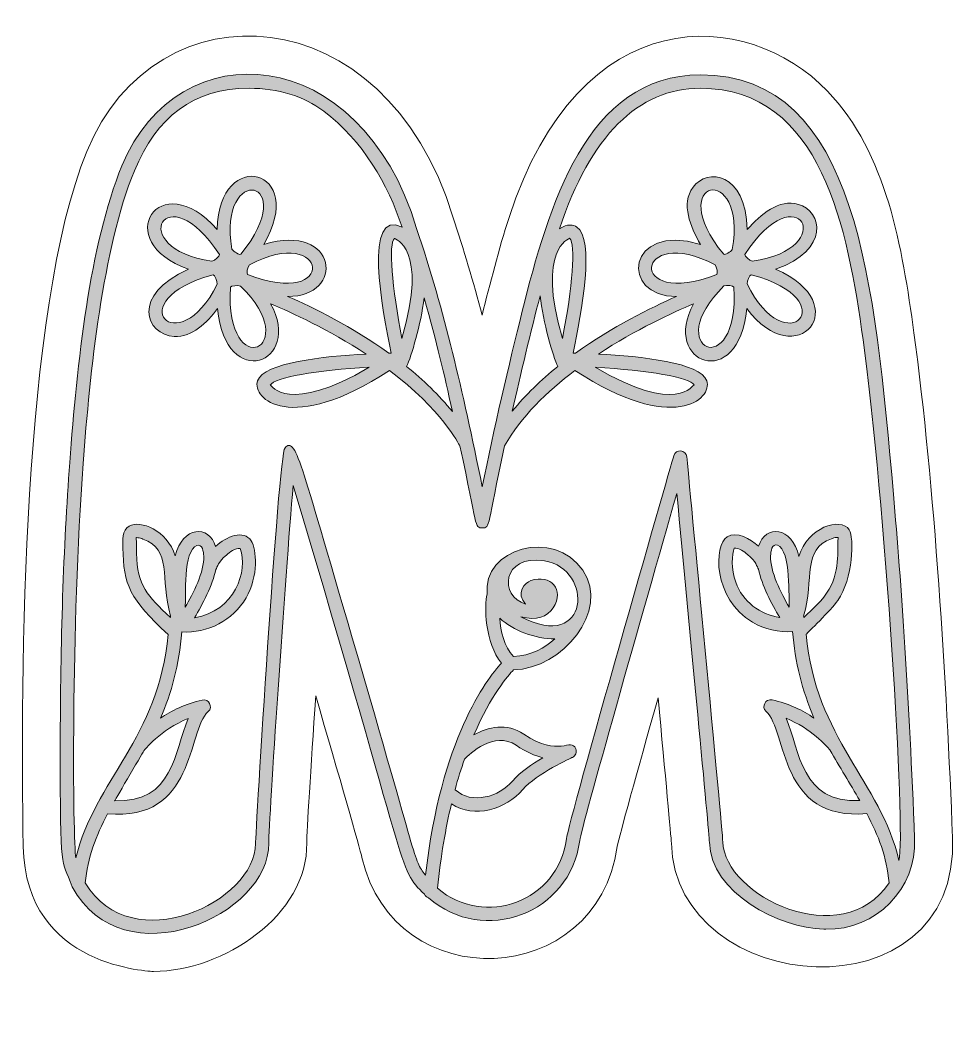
# Model space of a CAD drawing. Header units: inches. Extents: x -26 to -12.2, y -9.1 to -3.1.
# Drawn here: x -19.776 to -18.075, y -7.064 to -5.236 of the extents above; entities that cross this region are included whole.
import ezdxf

# ---------------------------------------------------------------- set-up
doc = ezdxf.new("R2010")
doc.units = ezdxf.units.IN
doc.header["$MEASUREMENT"] = 0
doc.layers.add('_U+0421_U+043B_U+043E_U+0439 1', color=7, linetype='Continuous')

msp = doc.modelspace()

# ---------------------------------------------------------------- hatches: boundary and pattern name
at = {"layer": '_U+0421_U+043B_U+043E_U+0439 1', "true_color": 0xffffff}
h = msp.add_hatch(color=7, dxfattribs=at)
h.dxf.hatch_style = 2
edge = h.paths.add_edge_path()
edge.add_spline(control_points=[(-18.195, -6.0942), (-18.2292, -5.7124), (-18.259, -5.3349), (-18.5444, -5.3349), (-18.7514, -5.3349), (-18.8197, -5.5747), (-18.8668, -5.7626), (-18.8913, -5.86), (-18.9183, -5.9771), (-18.9393, -6.0805), (-18.9762, -5.9003), (-19.0065, -5.768), (-19.058, -5.6128), (-19.1602, -5.2737), (-19.4902, -5.2526), (-19.5915, -5.4995), (-19.6502, -5.6427), (-19.6726, -5.8582), (-19.6859, -6.0365), (-19.6973, -6.189), (-19.7031, -6.3618), (-19.7031, -6.5501), (-19.7031, -6.7911), (-19.7018, -6.748), (-19.6817, -6.8046), (-19.5887, -6.9747), (-19.324, -6.8564), (-19.3256, -6.7258), (-19.326, -6.6862), (-19.2952, -6.2391), (-19.2817, -6.0784), (-19.0672, -6.7911), (-19.094, -6.7695), (-19.0439, -6.8182), (-19.0425, -6.8213), (-19.04, -6.8236), (-19.0367, -6.8247), (-18.9362, -6.9118), (-18.7799, -6.8532), (-18.7628, -6.7208), (-18.7598, -6.6972), (-18.6476, -6.3037), (-18.5871, -6.0926), (-18.564, -6.3344), (-18.5286, -6.7081), (-18.5282, -6.724), (-18.5257, -6.8158), (-18.402, -6.8795), (-18.3212, -6.8814), (-18.3212, -6.8814), (-18.3174, -6.8815), (-18.3174, -6.8815), (-18.226, -6.8833), (-18.1531, -6.8083), (-18.1566, -6.7179), (-18.1667, -6.464), (-18.1806, -6.2561), (-18.195, -6.0942)], knot_values=[0, 0, 0, 0, 0.013889, 0.013889, 0.013889, 0.027778, 0.027778, 0.027778, 0.041667, 0.041667, 0.041667, 0.055556, 0.055556, 0.055556, 0.069444, 0.069444, 0.069444, 0.083333, 0.083333, 0.083333, 0.097222, 0.097222, 0.097222, 0.111111, 0.111111, 0.111111, 0.125, 0.125, 0.125, 0.138889, 0.138889, 0.138889, 0.152778, 0.152778, 0.152778, 0.166667, 0.166667, 0.166667, 0.180556, 0.180556, 0.180556, 0.194444, 0.194444, 0.194444, 0.208333, 0.208333, 0.208333, 0.222222, 0.222222, 0.222222, 0.236111, 0.236111, 0.236111, 0.25, 0.25, 0.25, 0.263889, 0.263889, 0.263889, 0.263889], degree=3, periodic=0)
edge.add_line((-18.195, -6.0942), (-18.195, -6.0942))
edge = h.paths.add_edge_path()
edge.add_spline(control_points=[(-18.7942, -5.8121), (-18.8416, -5.6482), (-18.7818, -5.6324), (-18.7811, -5.6308), (-18.7696, -5.641), (-18.7757, -5.7195), (-18.7942, -5.8121)], knot_values=[0, 0, 0, 0, 0.013889, 0.013889, 0.013889, 0.027778, 0.027778, 0.027778, 0.027778], degree=3, periodic=0)
edge.add_line((-18.7942, -5.8121), (-18.7942, -5.8121))
edge = h.paths.add_edge_path()
edge.add_spline(control_points=[(-18.8346, -5.7346), (-18.8296, -5.7827), (-18.8109, -5.8446), (-18.8026, -5.8629), (-18.8326, -5.887), (-18.8609, -5.914), (-18.8849, -5.9436), (-18.8701, -5.8781), (-18.8511, -5.798), (-18.8346, -5.7346)], knot_values=[0, 0, 0, 0, 0.013889, 0.013889, 0.013889, 0.027778, 0.027778, 0.027778, 0.041667, 0.041667, 0.041667, 0.041667], degree=3, periodic=0)
edge.add_line((-18.8346, -5.7346), (-18.8346, -5.7346))
edge = h.paths.add_edge_path()
edge.add_spline(control_points=[(-18.9933, -5.9442), (-19.0174, -5.9144), (-19.0459, -5.8872), (-19.0761, -5.8629), (-19.0679, -5.8448), (-19.0501, -5.7863), (-19.0446, -5.7388), (-19.0209, -5.8216), (-19.0088, -5.8746), (-18.9933, -5.9442)], knot_values=[0, 0, 0, 0, 0.013889, 0.013889, 0.013889, 0.027778, 0.027778, 0.027778, 0.041667, 0.041667, 0.041667, 0.041667], degree=3, periodic=0)
edge.add_line((-18.9933, -5.9442), (-18.9933, -5.9442))
edge = h.paths.add_edge_path()
edge.add_spline(control_points=[(-19.0846, -5.8121), (-19.1028, -5.7201), (-19.1091, -5.64), (-19.0983, -5.6309), (-19.0979, -5.6325), (-19.0365, -5.646), (-19.0846, -5.8121)], knot_values=[0, 0, 0, 0, 0.013889, 0.013889, 0.013889, 0.027778, 0.027778, 0.027778, 0.027778], degree=3, periodic=0)
edge.add_line((-19.0846, -5.8121), (-19.0846, -5.8121))
edge = h.paths.add_edge_path()
edge.add_spline(control_points=[(-18.5039, -6.7234), (-18.5045, -6.7007), (-18.5664, -6.0541), (-18.569, -6.0266), (-18.5703, -6.0134), (-18.589, -6.0116), (-18.5927, -6.0244), (-18.6005, -6.0514), (-18.7826, -6.6844), (-18.7868, -6.7177), (-18.8016, -6.8318), (-18.9357, -6.8797), (-19.0201, -6.8074), (-19.0144, -6.7491), (-19.0056, -6.6984), (-18.995, -6.6545), (-18.9536, -6.6819), (-18.8966, -6.6644), (-18.8658, -6.6287), (-18.8412, -6.6), (-18.7767, -6.5708), (-18.7761, -6.5705), (-18.7701, -6.5678), (-18.7674, -6.5608), (-18.77, -6.5548), (-18.779, -6.5334), (-18.7995, -6.5721), (-18.8643, -6.5284), (-18.8953, -6.5075), (-18.9285, -6.515), (-18.9545, -6.5298), (-18.9235, -6.4575), (-18.8922, -6.4218), (-18.8828, -6.4121), (-18.794, -6.4095), (-18.7073, -6.3053), (-18.7574, -6.2317), (-18.81, -6.1546), (-18.939, -6.1927), (-18.9306, -6.2752), (-18.9362, -6.2947), (-18.9343, -6.3632), (-18.9047, -6.3998), (-18.9319, -6.4296), (-19.0142, -6.5377), (-19.042, -6.7838), (-19.0659, -6.7515), (-19.0515, -6.7733), (-19.1747, -6.3539), (-19.2707, -6.0268), (-19.2768, -5.9901), (-19.2963, -6.01), (-19.3086, -6.0224), (-19.3499, -6.7196), (-19.3498, -6.7261), (-19.3486, -6.8313), (-19.574, -6.9385), (-19.6579, -6.7974), (-19.6541, -6.7528), (-19.638, -6.7116), (-19.6176, -6.6725), (-19.4574, -6.687), (-19.4743, -6.5234), (-19.4353, -6.4875), (-19.4262, -6.4791), (-19.4341, -6.4641), (-19.446, -6.4667), (-19.4765, -6.4732), (-19.502, -6.4862), (-19.5219, -6.4997), (-19.5015, -6.4536), (-19.4879, -6.4033), (-19.4832, -6.3433), (-19.4368, -6.3463), (-19.3901, -6.3224), (-19.3668, -6.2818), (-19.344, -6.2421), (-19.3475, -6.1941), (-19.3575, -6.1784), (-19.3708, -6.1578), (-19.4026, -6.1703), (-19.4219, -6.1887), (-19.4334, -6.1494), (-19.4822, -6.1511), (-19.495, -6.2058), (-19.5094, -6.1589), (-19.5588, -6.1406), (-19.5781, -6.1516), (-19.5922, -6.1596), (-19.5899, -6.1775), (-19.5897, -6.1912), (-19.5889, -6.2569), (-19.5774, -6.2849), (-19.508, -6.3477), (-19.5244, -6.536), (-19.6409, -6.6119), (-19.6748, -6.7525), (-19.6806, -6.7214), (-19.6836, -6.3317), (-19.6617, -6.0383), (-19.6494, -5.8732), (-19.6264, -5.6485), (-19.569, -5.5087), (-19.529, -5.4111), (-19.4616, -5.3592), (-19.3614, -5.3592), (-19.3083, -5.3592), (-19.2628, -5.3732), (-19.2262, -5.4007), (-19.1554, -5.4542), (-19.1097, -5.5334), (-19.0844, -5.6105), (-19.1548, -5.5746), (-19.1207, -5.761), (-19.1039, -5.8385), (-19.1053, -5.8385), (-19.1068, -5.8385), (-19.1083, -5.8386), (-19.175, -5.7908), (-19.245, -5.7563), (-19.2915, -5.7359), (-19.1872, -5.7378), (-19.1995, -5.6013), (-19.3346, -5.6417), (-19.2544, -5.5047), (-19.4157, -5.4631), (-19.4191, -5.6147), (-19.5243, -5.4964), (-19.6136, -5.6369), (-19.4709, -5.6867), (-19.5762, -5.7328), (-19.5483, -5.8059), (-19.4967, -5.8086), (-19.4647, -5.8102), (-19.4376, -5.7834), (-19.4183, -5.758), (-19.4038, -5.9109), (-19.2633, -5.8568), (-19.3223, -5.7493), (-19.2844, -5.7651), (-19.217, -5.796), (-19.1496, -5.8402), (-19.2271, -5.8444), (-19.3346, -5.856), (-19.3459, -5.8887), (-19.357, -5.921), (-19.2864, -5.9873), (-19.1072, -5.87), (-19.0125, -5.9414), (-18.9823, -6.0032), (-18.9796, -6.0067), (-18.9476, -6.1555), (-18.9535, -6.1549), (-18.9392, -6.1549), (-18.9244, -6.1549), (-18.931, -6.1546), (-18.8989, -6.0065), (-18.8691, -5.9539), (-18.8222, -5.9081), (-18.7715, -5.87), (-18.5929, -5.9869), (-18.5217, -5.9214), (-18.5329, -5.8887), (-18.5441, -5.856), (-18.6516, -5.8444), (-18.7291, -5.8402), (-18.6618, -5.7961), (-18.5945, -5.7652), (-18.5566, -5.7494), (-18.6163, -5.8571), (-18.4749, -5.9111), (-18.4605, -5.7579), (-18.3698, -5.8785), (-18.2616, -5.7506), (-18.4082, -5.6867), (-18.3084, -5.6517), (-18.3244, -5.5814), (-18.367, -5.5693), (-18.4026, -5.5592), (-18.4353, -5.5874), (-18.4598, -5.6149), (-18.4622, -5.5107), (-18.532, -5.5029), (-18.5578, -5.5384), (-18.5798, -5.5685), (-18.5629, -5.6096), (-18.5441, -5.6418), (-18.6783, -5.6015), (-18.6916, -5.7372), (-18.5876, -5.736), (-18.6341, -5.7565), (-18.7039, -5.7909), (-18.7705, -5.8386), (-18.7719, -5.8385), (-18.7734, -5.8385), (-18.7749, -5.8385), (-18.7586, -5.7634), (-18.7355, -5.6317), (-18.7679, -5.6104), (-18.7742, -5.6062), (-18.7848, -5.6037), (-18.7995, -5.6135), (-18.7431, -5.4449), (-18.6574, -5.3592), (-18.5444, -5.3592), (-18.3247, -5.3592), (-18.2774, -5.6147), (-18.25, -5.8147), (-18.2104, -6.1044), (-18.1722, -6.707), (-18.185, -6.7572), (-18.2181, -6.6137), (-18.3364, -6.5365), (-18.3528, -6.3473), (-18.3512, -6.3457), (-18.3084, -6.3043), (-18.2957, -6.2865), (-18.2678, -6.2474), (-18.2663, -6.1721), (-18.2749, -6.1586), (-18.2903, -6.1344), (-18.3513, -6.1544), (-18.3662, -6.2068), (-18.3781, -6.1518), (-18.4272, -6.1485), (-18.4391, -6.1882), (-18.4536, -6.1746), (-18.4789, -6.1609), (-18.496, -6.171), (-18.5204, -6.1854), (-18.5225, -6.2831), (-18.4499, -6.3258), (-18.4282, -6.3385), (-18.4027, -6.3445), (-18.3775, -6.3428), (-18.3734, -6.3972), (-18.3601, -6.4496), (-18.3388, -6.4993), (-18.3587, -6.4858), (-18.3842, -6.4728), (-18.4147, -6.4663), (-18.4268, -6.4637), (-18.4345, -6.4788), (-18.4255, -6.4871), (-18.3865, -6.5229), (-18.4033, -6.6868), (-18.2431, -6.6721), (-18.2225, -6.7114), (-18.2067, -6.7508), (-18.2029, -6.7975), (-18.288, -6.9255), (-18.5013, -6.8207), (-18.5039, -6.7234)], knot_values=[0, 0, 0, 0, 0.013889, 0.013889, 0.013889, 0.027778, 0.027778, 0.027778, 0.041667, 0.041667, 0.041667, 0.055556, 0.055556, 0.055556, 0.069444, 0.069444, 0.069444, 0.083333, 0.083333, 0.083333, 0.097222, 0.097222, 0.097222, 0.111111, 0.111111, 0.111111, 0.125, 0.125, 0.125, 0.138889, 0.138889, 0.138889, 0.152778, 0.152778, 0.152778, 0.166667, 0.166667, 0.166667, 0.180556, 0.180556, 0.180556, 0.194444, 0.194444, 0.194444, 0.208333, 0.208333, 0.208333, 0.222222, 0.222222, 0.222222, 0.236111, 0.236111, 0.236111, 0.25, 0.25, 0.25, 0.263889, 0.263889, 0.263889, 0.277778, 0.277778, 0.277778, 0.291667, 0.291667, 0.291667, 0.305556, 0.305556, 0.305556, 0.319444, 0.319444, 0.319444, 0.333333, 0.333333, 0.333333, 0.347222, 0.347222, 0.347222, 0.361111, 0.361111, 0.361111, 0.375, 0.375, 0.375, 0.388889, 0.388889, 0.388889, 0.402778, 0.402778, 0.402778, 0.416667, 0.416667, 0.416667, 0.430556, 0.430556, 0.430556, 0.444444, 0.444444, 0.444444, 0.458333, 0.458333, 0.458333, 0.472222, 0.472222, 0.472222, 0.486111, 0.486111, 0.486111, 0.5, 0.5, 0.5, 0.513889, 0.513889, 0.513889, 0.527778, 0.527778, 0.527778, 0.541667, 0.541667, 0.541667, 0.555556, 0.555556, 0.555556, 0.569444, 0.569444, 0.569444, 0.583333, 0.583333, 0.583333, 0.597222, 0.597222, 0.597222, 0.611111, 0.611111, 0.611111, 0.625, 0.625, 0.625, 0.638889, 0.638889, 0.638889, 0.652778, 0.652778, 0.652778, 0.666667, 0.666667, 0.666667, 0.680556, 0.680556, 0.680556, 0.694444, 0.694444, 0.694444, 0.708333, 0.708333, 0.708333, 0.722222, 0.722222, 0.722222, 0.736111, 0.736111, 0.736111, 0.75, 0.75, 0.75, 0.763889, 0.763889, 0.763889, 0.777778, 0.777778, 0.777778, 0.791667, 0.791667, 0.791667, 0.805556, 0.805556, 0.805556, 0.819444, 0.819444, 0.819444, 0.833333, 0.833333, 0.833333, 0.847222, 0.847222, 0.847222, 0.861111, 0.861111, 0.861111, 0.875, 0.875, 0.875, 0.888889, 0.888889, 0.888889, 0.902778, 0.902778, 0.902778, 0.916667, 0.916667, 0.916667, 0.930556, 0.930556, 0.930556, 0.944444, 0.944444, 0.944444, 0.958333, 0.958333, 0.958333, 0.972222, 0.972222, 0.972222, 0.986111, 0.986111, 0.986111, 1, 1, 1, 1.013889, 1.013889, 1.013889, 1.027778, 1.027778, 1.027778, 1.041667, 1.041667, 1.041667, 1.055556, 1.055556, 1.055556, 1.069444, 1.069444, 1.069444, 1.083333, 1.083333, 1.083333, 1.097222, 1.097222, 1.097222, 1.111111, 1.111111, 1.111111, 1.125, 1.125, 1.125, 1.138889, 1.138889, 1.138889, 1.152778, 1.152778, 1.152778, 1.166667, 1.166667, 1.166667, 1.166667], degree=3, periodic=0)
edge.add_line((-18.5039, -6.7234), (-18.5039, -6.7234))
edge = h.paths.add_edge_path()
edge.add_spline(control_points=[(-18.8779, -6.5486), (-18.8599, -6.5606), (-18.8436, -6.5675), (-18.8296, -6.5711), (-18.8493, -6.5827), (-18.871, -6.5975), (-18.8842, -6.6129), (-18.9089, -6.6416), (-18.9579, -6.6568), (-18.9885, -6.6289), (-18.9831, -6.6091), (-18.9774, -6.5908), (-18.9716, -6.5739), (-18.9623, -6.5643), (-18.9178, -6.5216), (-18.8779, -6.5486)], knot_values=[0, 0, 0, 0, 0.013889, 0.013889, 0.013889, 0.027778, 0.027778, 0.027778, 0.041667, 0.041667, 0.041667, 0.055556, 0.055556, 0.055556, 0.069444, 0.069444, 0.069444, 0.069444], degree=3, periodic=0)
edge.add_line((-18.8779, -6.5486), (-18.8779, -6.5486))
edge = h.paths.add_edge_path()
edge.add_spline(control_points=[(-18.8692, -6.3157), (-18.8408, -6.324), (-18.8215, -6.3158), (-18.8109, -6.2995), (-18.7898, -6.2667), (-18.8153, -6.2383), (-18.8513, -6.2503), (-18.8619, -6.2538), (-18.8793, -6.2734), (-18.8607, -6.2929), (-18.909, -6.2798), (-18.9045, -6.2021), (-18.8267, -6.2147), (-18.7365, -6.2293), (-18.7445, -6.3821), (-18.8692, -6.3157)], knot_values=[0, 0, 0, 0, 0.013889, 0.013889, 0.013889, 0.027778, 0.027778, 0.027778, 0.041667, 0.041667, 0.041667, 0.055556, 0.055556, 0.055556, 0.069444, 0.069444, 0.069444, 0.069444], degree=3, periodic=0)
edge.add_line((-18.8692, -6.3157), (-18.8692, -6.3157))
edge = h.paths.add_edge_path()
edge.add_spline(control_points=[(-18.8081, -6.3557), (-18.8256, -6.3715), (-18.8507, -6.3869), (-18.883, -6.3879), (-18.9, -6.3696), (-18.9059, -6.3416), (-18.9076, -6.3187), (-18.8845, -6.34), (-18.8423, -6.3567), (-18.8081, -6.3557)], knot_values=[0, 0, 0, 0, 0.013889, 0.013889, 0.013889, 0.027778, 0.027778, 0.027778, 0.041667, 0.041667, 0.041667, 0.041667], degree=3, periodic=0)
edge.add_line((-18.8081, -6.3557), (-18.8081, -6.3557))
edge = h.paths.add_edge_path()
edge.add_spline(control_points=[(-19.5518, -6.5587), (-19.5515, -6.5583), (-19.5219, -6.5205), (-19.4714, -6.4998), (-19.497, -6.5599), (-19.4977, -6.6532), (-19.6048, -6.6491), (-19.6036, -6.6469), (-19.5484, -6.5529), (-19.5518, -6.5587)], knot_values=[0, 0, 0, 0, 0.013889, 0.013889, 0.013889, 0.027778, 0.027778, 0.027778, 0.041667, 0.041667, 0.041667, 0.041667], degree=3, periodic=0)
edge.add_line((-19.5518, -6.5587), (-19.5518, -6.5587))
edge = h.paths.add_edge_path()
edge.add_spline(control_points=[(-19.5655, -6.1759), (-19.5663, -6.1722), (-19.567, -6.1724), (-19.5627, -6.1727), (-19.5596, -6.1729), (-19.5564, -6.1741), (-19.5535, -6.1751), (-19.5, -6.1945), (-19.5231, -6.2441), (-19.5033, -6.3147), (-19.5034, -6.3156), (-19.5036, -6.3165), (-19.5038, -6.3174), (-19.546, -6.2764), (-19.5632, -6.2615), (-19.5653, -6.2005), (-19.5655, -6.1927), (-19.564, -6.1835), (-19.5655, -6.1759)], knot_values=[0, 0, 0, 0, 0.013889, 0.013889, 0.013889, 0.027778, 0.027778, 0.027778, 0.041667, 0.041667, 0.041667, 0.055556, 0.055556, 0.055556, 0.069444, 0.069444, 0.069444, 0.083333, 0.083333, 0.083333, 0.083333], degree=3, periodic=0)
edge.add_line((-19.5655, -6.1759), (-19.5655, -6.1759))
edge = h.paths.add_edge_path()
edge.add_spline(control_points=[(-19.4561, -6.1868), (-19.4454, -6.1832), (-19.4439, -6.1985), (-19.4435, -6.2059), (-19.442, -6.2343), (-19.4626, -6.274), (-19.4769, -6.2986), (-19.4758, -6.2818), (-19.4807, -6.1949), (-19.4561, -6.1868)], knot_values=[0, 0, 0, 0, 0.013889, 0.013889, 0.013889, 0.027778, 0.027778, 0.027778, 0.041667, 0.041667, 0.041667, 0.041667], degree=3, periodic=0)
edge.add_line((-19.4561, -6.1868), (-19.4561, -6.1868))
edge = h.paths.add_edge_path()
edge.add_spline(control_points=[(-19.4025, -6.2041), (-19.3965, -6.1988), (-19.3863, -6.1913), (-19.3777, -6.1921), (-19.3619, -6.2325), (-19.3879, -6.3063), (-19.4601, -6.3178), (-19.4457, -6.2935), (-19.4274, -6.2583), (-19.4215, -6.2305), (-19.4186, -6.2254), (-19.4175, -6.2172), (-19.4025, -6.2041)], knot_values=[0, 0, 0, 0, 0.013889, 0.013889, 0.013889, 0.027778, 0.027778, 0.027778, 0.041667, 0.041667, 0.041667, 0.055556, 0.055556, 0.055556, 0.055556], degree=3, periodic=0)
edge.add_line((-19.4025, -6.2041), (-19.4025, -6.2041))
edge = h.paths.add_edge_path()
edge.add_spline(control_points=[(-19.4262, -5.6969), (-19.4232, -5.6972), (-19.4185, -5.7083), (-19.4189, -5.7135), (-19.4901, -5.8585), (-19.5987, -5.7425), (-19.4262, -5.6969)], knot_values=[0, 0, 0, 0, 0.013889, 0.013889, 0.013889, 0.027778, 0.027778, 0.027778, 0.027778], degree=3, periodic=0)
edge.add_line((-19.4262, -5.6969), (-19.4262, -5.6969))
edge = h.paths.add_edge_path()
edge.add_spline(control_points=[(-19.4149, -5.6603), (-19.4144, -5.6633), (-19.4234, -5.6711), (-19.4285, -5.6723), (-19.5888, -5.6492), (-19.5113, -5.5108), (-19.4149, -5.6603)], knot_values=[0, 0, 0, 0, 0.013889, 0.013889, 0.013889, 0.027778, 0.027778, 0.027778, 0.027778], degree=3, periodic=0)
edge.add_line((-19.4149, -5.6603), (-19.4149, -5.6603))
edge = h.paths.add_edge_path()
edge.add_spline(control_points=[(-19.3765, -5.6597), (-19.3792, -5.6612), (-19.3895, -5.6549), (-19.3923, -5.6505), (-19.4196, -5.4923), (-19.2639, -5.5214), (-19.3765, -5.6597)], knot_values=[0, 0, 0, 0, 0.013889, 0.013889, 0.013889, 0.027778, 0.027778, 0.027778, 0.027778], degree=3, periodic=0)
edge.add_line((-19.3765, -5.6597), (-19.3765, -5.6597))
edge = h.paths.add_edge_path()
edge.add_spline(control_points=[(-19.3641, -5.6963), (-19.3664, -5.6942), (-19.364, -5.6826), (-19.3607, -5.6787), (-19.217, -5.6027), (-19.1983, -5.7609), (-19.3641, -5.6963)], knot_values=[0, 0, 0, 0, 0.013889, 0.013889, 0.013889, 0.027778, 0.027778, 0.027778, 0.027778], degree=3, periodic=0)
edge.add_line((-19.3641, -5.6963), (-19.3641, -5.6963))
edge = h.paths.add_edge_path()
edge.add_spline(control_points=[(-19.3952, -5.7194), (-19.3939, -5.7165), (-19.3816, -5.7153), (-19.3766, -5.7173), (-19.2605, -5.8301), (-19.4048, -5.8962), (-19.3952, -5.7194)], knot_values=[0, 0, 0, 0, 0.013889, 0.013889, 0.013889, 0.027778, 0.027778, 0.027778, 0.027778], degree=3, periodic=0)
edge.add_line((-19.3952, -5.7194), (-19.3952, -5.7194))
edge = h.paths.add_edge_path()
edge.add_spline(control_points=[(-19.1439, -5.8643), (-19.291, -5.9508), (-19.3212, -5.8967), (-19.3229, -5.8965), (-19.3159, -5.8828), (-19.2383, -5.8693), (-19.1439, -5.8643)], knot_values=[0, 0, 0, 0, 0.013889, 0.013889, 0.013889, 0.027778, 0.027778, 0.027778, 0.027778], degree=3, periodic=0)
edge.add_line((-19.1439, -5.8643), (-19.1439, -5.8643))
edge = h.paths.add_edge_path()
edge.add_spline(control_points=[(-18.7348, -5.8643), (-18.64, -5.8694), (-18.5621, -5.8828), (-18.5559, -5.8958), (-18.5575, -5.8958), (-18.586, -5.9519), (-18.7348, -5.8643)], knot_values=[0, 0, 0, 0, 0.013889, 0.013889, 0.013889, 0.027778, 0.027778, 0.027778, 0.027778], degree=3, periodic=0)
edge.add_line((-18.7348, -5.8643), (-18.7348, -5.8643))
edge = h.paths.add_edge_path()
edge.add_spline(control_points=[(-18.4868, -5.6511), (-18.4894, -5.6554), (-18.4996, -5.6612), (-18.5022, -5.6597), (-18.6145, -5.522), (-18.4586, -5.4908), (-18.4868, -5.6511)], knot_values=[0, 0, 0, 0, 0.013889, 0.013889, 0.013889, 0.027778, 0.027778, 0.027778, 0.027778], degree=3, periodic=0)
edge.add_line((-18.4868, -5.6511), (-18.4868, -5.6511))
edge = h.paths.add_edge_path()
edge.add_spline(control_points=[(-18.4509, -5.6723), (-18.4557, -5.6711), (-18.4644, -5.6632), (-18.4638, -5.6602), (-18.3673, -5.5102), (-18.2902, -5.65), (-18.4509, -5.6723)], knot_values=[0, 0, 0, 0, 0.013889, 0.013889, 0.013889, 0.027778, 0.027778, 0.027778, 0.027778], degree=3, periodic=0)
edge.add_line((-18.4509, -5.6723), (-18.4509, -5.6723))
edge = h.paths.add_edge_path()
edge.add_spline(control_points=[(-18.46, -5.713), (-18.4604, -5.708), (-18.4554, -5.6973), (-18.4524, -5.6969), (-18.2794, -5.7425), (-18.3892, -5.859), (-18.46, -5.713)], knot_values=[0, 0, 0, 0, 0.013889, 0.013889, 0.013889, 0.027778, 0.027778, 0.027778, 0.027778], degree=3, periodic=0)
edge.add_line((-18.46, -5.713), (-18.46, -5.713))
edge = h.paths.add_edge_path()
edge.add_spline(control_points=[(-18.5017, -5.717), (-18.4969, -5.7151), (-18.4849, -5.7165), (-18.4836, -5.7193), (-18.4738, -5.8953), (-18.619, -5.8307), (-18.5017, -5.717)], knot_values=[0, 0, 0, 0, 0.013889, 0.013889, 0.013889, 0.027778, 0.027778, 0.027778, 0.027778], degree=3, periodic=0)
edge.add_line((-18.5017, -5.717), (-18.5017, -5.717))
edge = h.paths.add_edge_path()
edge.add_spline(control_points=[(-18.5147, -5.6963), (-18.6807, -5.7609), (-18.6625, -5.6022), (-18.5179, -5.6789), (-18.5146, -5.6827), (-18.5124, -5.6942), (-18.5147, -5.6963)], knot_values=[0, 0, 0, 0, 0.013889, 0.013889, 0.013889, 0.027778, 0.027778, 0.027778, 0.027778], degree=3, periodic=0)
edge.add_line((-18.5147, -5.6963), (-18.5147, -5.6963))
edge = h.paths.add_edge_path()
edge.add_spline(control_points=[(-18.3101, -6.5569), (-18.2926, -6.5878), (-18.2735, -6.6178), (-18.2559, -6.6487), (-18.363, -6.6529), (-18.3639, -6.5591), (-18.3894, -6.4995), (-18.3441, -6.5181), (-18.3156, -6.5503), (-18.3101, -6.5569)], knot_values=[0, 0, 0, 0, 0.013889, 0.013889, 0.013889, 0.027778, 0.027778, 0.027778, 0.041667, 0.041667, 0.041667, 0.041667], degree=3, periodic=0)
edge.add_line((-18.3101, -6.5569), (-18.3101, -6.5569))
edge = h.paths.add_edge_path()
edge.add_spline(control_points=[(-18.4831, -6.1918), (-18.4753, -6.1902), (-18.4644, -6.1986), (-18.4591, -6.203), (-18.4434, -6.2161), (-18.4419, -6.2255), (-18.4393, -6.23), (-18.4332, -6.2587), (-18.4157, -6.2923), (-18.4007, -6.3174), (-18.4363, -6.3118), (-18.468, -6.2885), (-18.4805, -6.2531), (-18.489, -6.229), (-18.4877, -6.2033), (-18.4831, -6.1918)], knot_values=[0, 0, 0, 0, 0.013889, 0.013889, 0.013889, 0.027778, 0.027778, 0.027778, 0.041667, 0.041667, 0.041667, 0.055556, 0.055556, 0.055556, 0.069444, 0.069444, 0.069444, 0.069444], degree=3, periodic=0)
edge.add_line((-18.4831, -6.1918), (-18.4831, -6.1918))
edge = h.paths.add_edge_path()
edge.add_spline(control_points=[(-18.3839, -6.2984), (-18.3982, -6.2736), (-18.4188, -6.2339), (-18.4173, -6.2055), (-18.4169, -6.1981), (-18.4154, -6.1828), (-18.4047, -6.1864), (-18.3802, -6.1945), (-18.3846, -6.2866), (-18.3839, -6.2984)], knot_values=[0, 0, 0, 0, 0.013889, 0.013889, 0.013889, 0.027778, 0.027778, 0.027778, 0.041667, 0.041667, 0.041667, 0.041667], degree=3, periodic=0)
edge.add_line((-18.3839, -6.2984), (-18.3839, -6.2984))
edge = h.paths.add_edge_path()
edge.add_spline(control_points=[(-18.3113, -6.2662), (-18.3231, -6.2859), (-18.3407, -6.3012), (-18.3571, -6.3172), (-18.3573, -6.3164), (-18.3575, -6.3156), (-18.3576, -6.3148), (-18.3379, -6.2454), (-18.3606, -6.1941), (-18.3072, -6.1747), (-18.3044, -6.1737), (-18.3011, -6.1725), (-18.2981, -6.1723), (-18.2938, -6.172), (-18.2945, -6.1718), (-18.2952, -6.1756), (-18.2967, -6.1829), (-18.2904, -6.2313), (-18.3113, -6.2662)], knot_values=[0, 0, 0, 0, 0.013889, 0.013889, 0.013889, 0.027778, 0.027778, 0.027778, 0.041667, 0.041667, 0.041667, 0.055556, 0.055556, 0.055556, 0.069444, 0.069444, 0.069444, 0.083333, 0.083333, 0.083333, 0.083333], degree=3, periodic=0)
edge.add_line((-18.3113, -6.2662), (-18.3113, -6.2662))

# ---------------------------------------------------------------- linework, layer by layer
at = {"layer": '_U+0421_U+043B_U+043E_U+0439 1', "color": 1, "lineweight": 9, "true_color": 0xff0000}
for points in [[(-19.7702, -6.7315), (-19.7756, -6.4224), (-19.7725, -5.7598), (-19.6551, -5.4734), (-19.5298, -5.1681), (-19.115, -5.1887), (-18.9925, -5.5919), (-18.9729, -5.6509), (-18.9552, -5.7105), (-18.9394, -5.7698), (-18.9256, -5.7137), (-18.9091, -5.6499), (-18.8908, -5.5932), (-18.7629, -5.1973), (-18.4607, -5.2119), (-18.3144, -5.3644), (-18.2062, -5.4772), (-18.1792, -5.6466), (-18.1579, -5.8021), (-18.1204, -6.076), (-18.0989, -6.4389), (-18.088, -6.7152), (-18.0749, -7.0469), (-18.5894, -7.0048), (-18.5969, -6.7259), (-18.5976, -6.7131), (-18.6079, -6.6027), (-18.621, -6.4626), (-18.6595, -6.5989), (-18.6904, -6.7103), (-18.6949, -6.7315), (-18.7304, -6.9907), (-19.0989, -7.0063), (-19.157, -6.7518), (-19.1609, -6.7344), (-19.1986, -6.6038), (-19.2407, -6.4593), (-19.2496, -6.5903), (-19.2569, -6.7054), (-19.2568, -6.7252), (-19.2553, -6.8569), (-19.408, -6.9573), (-19.5343, -6.958), (-19.5359, -6.9573), (-19.7663, -6.9535), (-19.7702, -6.7315)], [(-19.7702, -8.5592), (-19.7756, -8.2501), (-19.7725, -7.5875), (-19.6551, -7.3011), (-19.5298, -6.9958), (-19.115, -7.0164), (-18.9925, -7.4195), (-18.9729, -7.4786), (-18.9552, -7.5381), (-18.9394, -7.5974), (-18.9256, -7.5413), (-18.9091, -7.4776), (-18.8908, -7.4209), (-18.7629, -7.0249), (-18.4607, -7.0396), (-18.3144, -7.1921), (-18.2062, -7.3049), (-18.1792, -7.4743), (-18.1579, -7.6298), (-18.1204, -7.9036), (-18.0989, -8.2666), (-18.088, -8.5429), (-18.0749, -8.8745), (-18.5894, -8.8324), (-18.5969, -8.5535), (-18.5976, -8.5408), (-18.6079, -8.4304), (-18.621, -8.2903), (-18.6595, -8.4266), (-18.6904, -8.5379), (-18.6949, -8.5592), (-18.7304, -8.8184), (-19.0989, -8.834), (-19.157, -8.5795), (-19.1609, -8.5621), (-19.1986, -8.4314), (-19.2407, -8.287), (-19.2496, -8.418), (-19.2569, -8.5331), (-19.2568, -8.5528), (-19.2553, -8.6846), (-19.408, -8.785), (-19.5343, -8.7857), (-19.5359, -8.785), (-19.7663, -8.7812), (-19.7702, -8.5592)]]:
    msp.add_open_spline(points, degree=3, knots=[0, 0, 0, 0, 1, 1, 1, 2, 2, 2, 3, 3, 3, 4, 4, 4, 5, 5, 5, 6, 6, 6, 7, 7, 7, 8, 8, 8, 9, 9, 9, 10, 10, 10, 11, 11, 11, 12, 12, 12, 13, 13, 13, 14, 14, 14, 15, 15, 15, 15], dxfattribs=at)
at = {"layer": '_U+0421_U+043B_U+043E_U+0439 1', "lineweight": 0}
for points, knots in [([(-18.195, -6.0942), (-18.2292, -5.7124), (-18.259, -5.3349), (-18.5444, -5.3349), (-18.7514, -5.3349), (-18.8197, -5.5747), (-18.8668, -5.7626), (-18.8913, -5.86), (-18.9183, -5.9771), (-18.9393, -6.0805), (-18.9762, -5.9003), (-19.0065, -5.768), (-19.058, -5.6128), (-19.1602, -5.2737), (-19.4902, -5.2526), (-19.5915, -5.4995), (-19.6502, -5.6427), (-19.6726, -5.8582), (-19.6859, -6.0365), (-19.6973, -6.189), (-19.7031, -6.3618), (-19.7031, -6.5501), (-19.7031, -6.7911), (-19.7018, -6.748), (-19.6817, -6.8046), (-19.5887, -6.9747), (-19.324, -6.8564), (-19.3256, -6.7258), (-19.326, -6.6862), (-19.2952, -6.2391), (-19.2817, -6.0784), (-19.0672, -6.7911), (-19.094, -6.7695), (-19.0439, -6.8182), (-19.0425, -6.8213), (-19.04, -6.8236), (-19.0367, -6.8247), (-18.9362, -6.9118), (-18.7799, -6.8532), (-18.7628, -6.7208), (-18.7598, -6.6972), (-18.6476, -6.3037), (-18.5871, -6.0926), (-18.564, -6.3344), (-18.5286, -6.7081), (-18.5282, -6.724), (-18.5257, -6.8158), (-18.402, -6.8795), (-18.3212, -6.8814), (-18.3212, -6.8814), (-18.3174, -6.8815), (-18.3174, -6.8815), (-18.226, -6.8833), (-18.1531, -6.8083), (-18.1566, -6.7179), (-18.1667, -6.464), (-18.1806, -6.2561), (-18.195, -6.0942)], [0, 0, 0, 0, 1, 1, 1, 2, 2, 2, 3, 3, 3, 4, 4, 4, 5, 5, 5, 6, 6, 6, 7, 7, 7, 8, 8, 8, 9, 9, 9, 10, 10, 10, 11, 11, 11, 12, 12, 12, 13, 13, 13, 14, 14, 14, 15, 15, 15, 16, 16, 16, 17, 17, 17, 18, 18, 18, 19, 19, 19, 19]), ([(-18.5039, -6.7234), (-18.5045, -6.7007), (-18.5664, -6.0541), (-18.569, -6.0266), (-18.5703, -6.0134), (-18.589, -6.0116), (-18.5927, -6.0244), (-18.6005, -6.0514), (-18.7826, -6.6844), (-18.7868, -6.7177), (-18.8016, -6.8318), (-18.9357, -6.8797), (-19.0201, -6.8074), (-19.0144, -6.7491), (-19.0056, -6.6984), (-18.995, -6.6545), (-18.9536, -6.6819), (-18.8966, -6.6644), (-18.8658, -6.6287), (-18.8412, -6.6), (-18.7767, -6.5708), (-18.7761, -6.5705), (-18.7701, -6.5678), (-18.7674, -6.5608), (-18.77, -6.5548), (-18.779, -6.5334), (-18.7995, -6.5721), (-18.8643, -6.5284), (-18.8953, -6.5075), (-18.9285, -6.515), (-18.9545, -6.5298), (-18.9235, -6.4575), (-18.8922, -6.4218), (-18.8828, -6.4121), (-18.794, -6.4095), (-18.7073, -6.3053), (-18.7574, -6.2317), (-18.81, -6.1546), (-18.939, -6.1927), (-18.9306, -6.2752), (-18.9362, -6.2947), (-18.9343, -6.3632), (-18.9047, -6.3998), (-18.9319, -6.4296), (-19.0142, -6.5377), (-19.042, -6.7838), (-19.0659, -6.7515), (-19.0515, -6.7733), (-19.1747, -6.3539), (-19.2707, -6.0268), (-19.2768, -5.9901), (-19.2963, -6.01), (-19.3086, -6.0224), (-19.3499, -6.7196), (-19.3498, -6.7261), (-19.3486, -6.8313), (-19.574, -6.9385), (-19.6579, -6.7974), (-19.6541, -6.7528), (-19.638, -6.7116), (-19.6176, -6.6725), (-19.4574, -6.687), (-19.4743, -6.5234), (-19.4353, -6.4875), (-19.4262, -6.4791), (-19.4341, -6.4641), (-19.446, -6.4667), (-19.4765, -6.4732), (-19.502, -6.4862), (-19.5219, -6.4997), (-19.5015, -6.4536), (-19.4879, -6.4033), (-19.4832, -6.3433), (-19.4368, -6.3463), (-19.3901, -6.3224), (-19.3668, -6.2818), (-19.344, -6.2421), (-19.3475, -6.1941), (-19.3575, -6.1784), (-19.3708, -6.1578), (-19.4026, -6.1703), (-19.4219, -6.1887), (-19.4334, -6.1494), (-19.4822, -6.1511), (-19.495, -6.2058), (-19.5094, -6.1589), (-19.5588, -6.1406), (-19.5781, -6.1516), (-19.5922, -6.1596), (-19.5899, -6.1775), (-19.5897, -6.1912), (-19.5889, -6.2569), (-19.5774, -6.2849), (-19.508, -6.3477), (-19.5244, -6.536), (-19.6409, -6.6119), (-19.6748, -6.7525), (-19.6806, -6.7214), (-19.6836, -6.3317), (-19.6617, -6.0383), (-19.6494, -5.8732), (-19.6264, -5.6485), (-19.569, -5.5087), (-19.529, -5.4111), (-19.4616, -5.3592), (-19.3614, -5.3592), (-19.3083, -5.3592), (-19.2628, -5.3732), (-19.2262, -5.4007), (-19.1554, -5.4542), (-19.1097, -5.5334), (-19.0844, -5.6105), (-19.1548, -5.5746), (-19.1207, -5.761), (-19.1039, -5.8385), (-19.1053, -5.8385), (-19.1068, -5.8385), (-19.1083, -5.8386), (-19.175, -5.7908), (-19.245, -5.7563), (-19.2915, -5.7359), (-19.1872, -5.7378), (-19.1995, -5.6013), (-19.3346, -5.6417), (-19.2544, -5.5047), (-19.4157, -5.4631), (-19.4191, -5.6147), (-19.5243, -5.4964), (-19.6136, -5.6369), (-19.4709, -5.6867), (-19.5762, -5.7328), (-19.5483, -5.8059), (-19.4967, -5.8086), (-19.4647, -5.8102), (-19.4376, -5.7834), (-19.4183, -5.758), (-19.4038, -5.9109), (-19.2633, -5.8568), (-19.3223, -5.7493), (-19.2844, -5.7651), (-19.217, -5.796), (-19.1496, -5.8402), (-19.2271, -5.8444), (-19.3346, -5.856), (-19.3459, -5.8887), (-19.357, -5.921), (-19.2864, -5.9873), (-19.1072, -5.87), (-19.0125, -5.9414), (-18.9823, -6.0032), (-18.9796, -6.0067), (-18.9476, -6.1555), (-18.9535, -6.1549), (-18.9392, -6.1549), (-18.9244, -6.1549), (-18.931, -6.1546), (-18.8989, -6.0065), (-18.8691, -5.9539), (-18.8222, -5.9081), (-18.7715, -5.87), (-18.5929, -5.9869), (-18.5217, -5.9214), (-18.5329, -5.8887), (-18.5441, -5.856), (-18.6516, -5.8444), (-18.7291, -5.8402), (-18.6618, -5.7961), (-18.5945, -5.7652), (-18.5566, -5.7494), (-18.6163, -5.8571), (-18.4749, -5.9111), (-18.4605, -5.7579), (-18.3698, -5.8785), (-18.2616, -5.7506), (-18.4082, -5.6867), (-18.3084, -5.6517), (-18.3244, -5.5814), (-18.367, -5.5693), (-18.4026, -5.5592), (-18.4353, -5.5874), (-18.4598, -5.6149), (-18.4622, -5.5107), (-18.532, -5.5029), (-18.5578, -5.5384), (-18.5798, -5.5685), (-18.5629, -5.6096), (-18.5441, -5.6418), (-18.6783, -5.6015), (-18.6916, -5.7372), (-18.5876, -5.736), (-18.6341, -5.7565), (-18.7039, -5.7909), (-18.7705, -5.8386), (-18.7719, -5.8385), (-18.7734, -5.8385), (-18.7749, -5.8385), (-18.7586, -5.7634), (-18.7355, -5.6317), (-18.7679, -5.6104), (-18.7742, -5.6062), (-18.7848, -5.6037), (-18.7995, -5.6135), (-18.7431, -5.4449), (-18.6574, -5.3592), (-18.5444, -5.3592), (-18.3247, -5.3592), (-18.2774, -5.6147), (-18.25, -5.8147), (-18.2104, -6.1044), (-18.1722, -6.707), (-18.185, -6.7572), (-18.2181, -6.6137), (-18.3364, -6.5365), (-18.3528, -6.3473), (-18.3512, -6.3457), (-18.3084, -6.3043), (-18.2957, -6.2865), (-18.2678, -6.2474), (-18.2663, -6.1721), (-18.2749, -6.1586), (-18.2903, -6.1344), (-18.3513, -6.1544), (-18.3662, -6.2068), (-18.3781, -6.1518), (-18.4272, -6.1485), (-18.4391, -6.1882), (-18.4536, -6.1746), (-18.4789, -6.1609), (-18.496, -6.171), (-18.5204, -6.1854), (-18.5225, -6.2831), (-18.4499, -6.3258), (-18.4282, -6.3385), (-18.4027, -6.3445), (-18.3775, -6.3428), (-18.3734, -6.3972), (-18.3601, -6.4496), (-18.3388, -6.4993), (-18.3587, -6.4858), (-18.3842, -6.4728), (-18.4147, -6.4663), (-18.4268, -6.4637), (-18.4345, -6.4788), (-18.4255, -6.4871), (-18.3865, -6.5229), (-18.4033, -6.6868), (-18.2431, -6.6721), (-18.2225, -6.7114), (-18.2067, -6.7508), (-18.2029, -6.7975), (-18.288, -6.9255), (-18.5013, -6.8207), (-18.5039, -6.7234)], [0, 0, 0, 0, 1, 1, 1, 2, 2, 2, 3, 3, 3, 4, 4, 4, 5, 5, 5, 6, 6, 6, 7, 7, 7, 8, 8, 8, 9, 9, 9, 10, 10, 10, 11, 11, 11, 12, 12, 12, 13, 13, 13, 14, 14, 14, 15, 15, 15, 16, 16, 16, 17, 17, 17, 18, 18, 18, 19, 19, 19, 20, 20, 20, 21, 21, 21, 22, 22, 22, 23, 23, 23, 24, 24, 24, 25, 25, 25, 26, 26, 26, 27, 27, 27, 28, 28, 28, 29, 29, 29, 30, 30, 30, 31, 31, 31, 32, 32, 32, 33, 33, 33, 34, 34, 34, 35, 35, 35, 36, 36, 36, 37, 37, 37, 38, 38, 38, 39, 39, 39, 40, 40, 40, 41, 41, 41, 42, 42, 42, 43, 43, 43, 44, 44, 44, 45, 45, 45, 46, 46, 46, 47, 47, 47, 48, 48, 48, 49, 49, 49, 50, 50, 50, 51, 51, 51, 52, 52, 52, 53, 53, 53, 54, 54, 54, 55, 55, 55, 56, 56, 56, 57, 57, 57, 58, 58, 58, 59, 59, 59, 60, 60, 60, 61, 61, 61, 62, 62, 62, 63, 63, 63, 64, 64, 64, 65, 65, 65, 66, 66, 66, 67, 67, 67, 68, 68, 68, 69, 69, 69, 70, 70, 70, 71, 71, 71, 72, 72, 72, 73, 73, 73, 74, 74, 74, 75, 75, 75, 76, 76, 76, 77, 77, 77, 78, 78, 78, 79, 79, 79, 80, 80, 80, 81, 81, 81, 82, 82, 82, 83, 83, 83, 84, 84, 84, 84]), ([(-19.3765, -5.6597), (-19.3792, -5.6612), (-19.3895, -5.6549), (-19.3923, -5.6505), (-19.4196, -5.4923), (-19.2639, -5.5214), (-19.3765, -5.6597)], [0, 0, 0, 0, 1, 1, 1, 2, 2, 2, 2]), ([(-18.4868, -5.6511), (-18.4894, -5.6554), (-18.4996, -5.6612), (-18.5022, -5.6597), (-18.6145, -5.522), (-18.4586, -5.4908), (-18.4868, -5.6511)], [0, 0, 0, 0, 1, 1, 1, 2, 2, 2, 2]), ([(-19.4149, -5.6603), (-19.4144, -5.6633), (-19.4234, -5.6711), (-19.4285, -5.6723), (-19.5888, -5.6492), (-19.5113, -5.5108), (-19.4149, -5.6603)], [0, 0, 0, 0, 1, 1, 1, 2, 2, 2, 2]), ([(-18.4509, -5.6723), (-18.4557, -5.6711), (-18.4644, -5.6632), (-18.4638, -5.6602), (-18.3673, -5.5102), (-18.2902, -5.65), (-18.4509, -5.6723)], [0, 0, 0, 0, 1, 1, 1, 2, 2, 2, 2]), ([(-19.3641, -5.6963), (-19.3664, -5.6942), (-19.364, -5.6826), (-19.3607, -5.6787), (-19.217, -5.6027), (-19.1983, -5.7609), (-19.3641, -5.6963)], [0, 0, 0, 0, 1, 1, 1, 2, 2, 2, 2]), ([(-18.5147, -5.6963), (-18.6807, -5.7609), (-18.6625, -5.6022), (-18.5179, -5.6789), (-18.5146, -5.6827), (-18.5124, -5.6942), (-18.5147, -5.6963)], [0, 0, 0, 0, 1, 1, 1, 2, 2, 2, 2]), ([(-19.0846, -5.8121), (-19.1028, -5.7201), (-19.1091, -5.64), (-19.0983, -5.6309), (-19.0979, -5.6325), (-19.0365, -5.646), (-19.0846, -5.8121)], [0, 0, 0, 0, 1, 1, 1, 2, 2, 2, 2]), ([(-18.7942, -5.8121), (-18.8416, -5.6482), (-18.7818, -5.6324), (-18.7811, -5.6308), (-18.7696, -5.641), (-18.7757, -5.7195), (-18.7942, -5.8121)], [0, 0, 0, 0, 1, 1, 1, 2, 2, 2, 2]), ([(-19.4262, -5.6969), (-19.4232, -5.6972), (-19.4185, -5.7083), (-19.4189, -5.7135), (-19.4901, -5.8585), (-19.5987, -5.7425), (-19.4262, -5.6969)], [0, 0, 0, 0, 1, 1, 1, 2, 2, 2, 2]), ([(-18.46, -5.713), (-18.4604, -5.708), (-18.4554, -5.6973), (-18.4524, -5.6969), (-18.2794, -5.7425), (-18.3892, -5.859), (-18.46, -5.713)], [0, 0, 0, 0, 1, 1, 1, 2, 2, 2, 2]), ([(-19.3952, -5.7194), (-19.3939, -5.7165), (-19.3816, -5.7153), (-19.3766, -5.7173), (-19.2605, -5.8301), (-19.4048, -5.8962), (-19.3952, -5.7194)], [0, 0, 0, 0, 1, 1, 1, 2, 2, 2, 2]), ([(-18.5017, -5.717), (-18.4969, -5.7151), (-18.4849, -5.7165), (-18.4836, -5.7193), (-18.4738, -5.8953), (-18.619, -5.8307), (-18.5017, -5.717)], [0, 0, 0, 0, 1, 1, 1, 2, 2, 2, 2]), ([(-18.9933, -5.9442), (-19.0174, -5.9144), (-19.0459, -5.8872), (-19.0761, -5.8629), (-19.0679, -5.8448), (-19.0501, -5.7863), (-19.0446, -5.7388), (-19.0209, -5.8216), (-19.0088, -5.8746), (-18.9933, -5.9442)], [0, 0, 0, 0, 1, 1, 1, 2, 2, 2, 3, 3, 3, 3]), ([(-18.8346, -5.7346), (-18.8296, -5.7827), (-18.8109, -5.8446), (-18.8026, -5.8629), (-18.8326, -5.887), (-18.8609, -5.914), (-18.8849, -5.9436), (-18.8701, -5.8781), (-18.8511, -5.798), (-18.8346, -5.7346)], [0, 0, 0, 0, 1, 1, 1, 2, 2, 2, 3, 3, 3, 3]), ([(-19.1439, -5.8643), (-19.291, -5.9508), (-19.3212, -5.8967), (-19.3229, -5.8965), (-19.3159, -5.8828), (-19.2383, -5.8693), (-19.1439, -5.8643)], [0, 0, 0, 0, 1, 1, 1, 2, 2, 2, 2]), ([(-18.7348, -5.8643), (-18.64, -5.8694), (-18.5621, -5.8828), (-18.5559, -5.8958), (-18.5575, -5.8958), (-18.586, -5.9519), (-18.7348, -5.8643)], [0, 0, 0, 0, 1, 1, 1, 2, 2, 2, 2]), ([(-19.5655, -6.1759), (-19.5663, -6.1722), (-19.567, -6.1724), (-19.5627, -6.1727), (-19.5596, -6.1729), (-19.5564, -6.1741), (-19.5535, -6.1751), (-19.5, -6.1945), (-19.5231, -6.2441), (-19.5033, -6.3147), (-19.5034, -6.3156), (-19.5036, -6.3165), (-19.5038, -6.3174), (-19.546, -6.2764), (-19.5632, -6.2615), (-19.5653, -6.2005), (-19.5655, -6.1927), (-19.564, -6.1835), (-19.5655, -6.1759)], [0, 0, 0, 0, 1, 1, 1, 2, 2, 2, 3, 3, 3, 4, 4, 4, 5, 5, 5, 6, 6, 6, 6]), ([(-18.3113, -6.2662), (-18.3231, -6.2859), (-18.3407, -6.3012), (-18.3571, -6.3172), (-18.3573, -6.3164), (-18.3575, -6.3156), (-18.3576, -6.3148), (-18.3379, -6.2454), (-18.3606, -6.1941), (-18.3072, -6.1747), (-18.3044, -6.1737), (-18.3011, -6.1725), (-18.2981, -6.1723), (-18.2938, -6.172), (-18.2945, -6.1718), (-18.2952, -6.1756), (-18.2967, -6.1829), (-18.2904, -6.2313), (-18.3113, -6.2662)], [0, 0, 0, 0, 1, 1, 1, 2, 2, 2, 3, 3, 3, 4, 4, 4, 5, 5, 5, 6, 6, 6, 6]), ([(-19.4561, -6.1868), (-19.4454, -6.1832), (-19.4439, -6.1985), (-19.4435, -6.2059), (-19.442, -6.2343), (-19.4626, -6.274), (-19.4769, -6.2986), (-19.4758, -6.2818), (-19.4807, -6.1949), (-19.4561, -6.1868)], [0, 0, 0, 0, 1, 1, 1, 2, 2, 2, 3, 3, 3, 3]), ([(-19.4025, -6.2041), (-19.3965, -6.1988), (-19.3863, -6.1913), (-19.3777, -6.1921), (-19.3619, -6.2325), (-19.3879, -6.3063), (-19.4601, -6.3178), (-19.4457, -6.2935), (-19.4274, -6.2583), (-19.4215, -6.2305), (-19.4186, -6.2254), (-19.4175, -6.2172), (-19.4025, -6.2041)], [0, 0, 0, 0, 1, 1, 1, 2, 2, 2, 3, 3, 3, 4, 4, 4, 4]), ([(-18.4831, -6.1918), (-18.4753, -6.1902), (-18.4644, -6.1986), (-18.4591, -6.203), (-18.4434, -6.2161), (-18.4419, -6.2255), (-18.4393, -6.23), (-18.4332, -6.2587), (-18.4157, -6.2923), (-18.4007, -6.3174), (-18.4363, -6.3118), (-18.468, -6.2885), (-18.4805, -6.2531), (-18.489, -6.229), (-18.4877, -6.2033), (-18.4831, -6.1918)], [0, 0, 0, 0, 1, 1, 1, 2, 2, 2, 3, 3, 3, 4, 4, 4, 5, 5, 5, 5]), ([(-18.3839, -6.2984), (-18.3982, -6.2736), (-18.4188, -6.2339), (-18.4173, -6.2055), (-18.4169, -6.1981), (-18.4154, -6.1828), (-18.4047, -6.1864), (-18.3802, -6.1945), (-18.3846, -6.2866), (-18.3839, -6.2984)], [0, 0, 0, 0, 1, 1, 1, 2, 2, 2, 3, 3, 3, 3]), ([(-18.8692, -6.3157), (-18.8408, -6.324), (-18.8215, -6.3158), (-18.8109, -6.2995), (-18.7898, -6.2667), (-18.8153, -6.2383), (-18.8513, -6.2503), (-18.8619, -6.2538), (-18.8793, -6.2734), (-18.8607, -6.2929), (-18.909, -6.2798), (-18.9045, -6.2021), (-18.8267, -6.2147), (-18.7365, -6.2293), (-18.7445, -6.3821), (-18.8692, -6.3157)], [0, 0, 0, 0, 1, 1, 1, 2, 2, 2, 3, 3, 3, 4, 4, 4, 5, 5, 5, 5]), ([(-18.8081, -6.3557), (-18.8256, -6.3715), (-18.8507, -6.3869), (-18.883, -6.3879), (-18.9, -6.3696), (-18.9059, -6.3416), (-18.9076, -6.3187), (-18.8845, -6.34), (-18.8423, -6.3567), (-18.8081, -6.3557)], [0, 0, 0, 0, 1, 1, 1, 2, 2, 2, 3, 3, 3, 3]), ([(-19.5518, -6.5587), (-19.5515, -6.5583), (-19.5219, -6.5205), (-19.4714, -6.4998), (-19.497, -6.5599), (-19.4977, -6.6532), (-19.6048, -6.6491), (-19.6036, -6.6469), (-19.5484, -6.5529), (-19.5518, -6.5587)], [0, 0, 0, 0, 1, 1, 1, 2, 2, 2, 3, 3, 3, 3]), ([(-18.3101, -6.5569), (-18.2926, -6.5878), (-18.2735, -6.6178), (-18.2559, -6.6487), (-18.363, -6.6529), (-18.3639, -6.5591), (-18.3894, -6.4995), (-18.3441, -6.5181), (-18.3156, -6.5503), (-18.3101, -6.5569)], [0, 0, 0, 0, 1, 1, 1, 2, 2, 2, 3, 3, 3, 3]), ([(-18.8779, -6.5486), (-18.8599, -6.5606), (-18.8436, -6.5675), (-18.8296, -6.5711), (-18.8493, -6.5827), (-18.871, -6.5975), (-18.8842, -6.6129), (-18.9089, -6.6416), (-18.9579, -6.6568), (-18.9885, -6.6289), (-18.9831, -6.6091), (-18.9774, -6.5908), (-18.9716, -6.5739), (-18.9623, -6.5643), (-18.9178, -6.5216), (-18.8779, -6.5486)], [0, 0, 0, 0, 1, 1, 1, 2, 2, 2, 3, 3, 3, 4, 4, 4, 5, 5, 5, 5])]:
    msp.add_open_spline(points, degree=3, knots=knots, dxfattribs=at)

doc.saveas('drawing.dxf')
